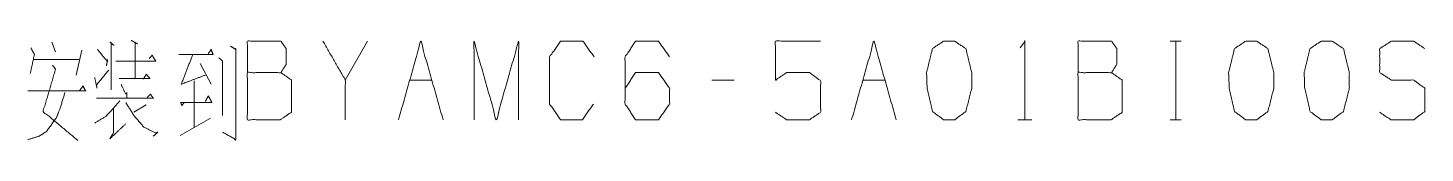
# Paper-space layout 'SHT2' of a CAD drawing. Header units: millimetres. Extents: x 0 to 420, y 0 to 297.
# Drawn here: x 315 to 357.12, y 79.66 to 82.73 of the extents above; entities that cross this region are included whole.
import ezdxf

# ---------------------------------------------------------------- set-up
doc = ezdxf.new("R2010")
doc.units = ezdxf.units.MM
doc.layers.add('101', color=7, linetype='Continuous', true_color=0xffffff)

psp = doc.layouts.new('SHT2')

# ---------------------------------------------------------------- linework, layer by layer
at = {"layer": '101', "color": 72, "linetype": 'Continuous', "lineweight": 18}
for p, q in [((315.726, 82.661), (315.832, 82.361)), ((325.238, 82.686), (324.567, 81.511)), ((349.431, 82.686), (349.767, 82.686)), ((349.608, 82.686), (349.608, 80.311)), ((315.16, 82.136), (316.539, 82.136)), ((316.627, 82.411), (316.451, 81.661)), ((320.191, 82.011), (320.526, 81.386)), ((320.014, 81.486), (320.014, 80.086)), ((326.507, 81.511), (327.179, 81.511)), ((336.285, 81.511), (335.613, 81.511)), ((340.166, 81.511), (340.838, 81.511)), ((318.568, 80.761), (318.197, 80.536)), ((319.59, 79.836), (320.509, 80.361)), ((344.843, 80.311), (345.267, 80.311)), ((349.431, 80.311), (349.767, 80.311))]:
    psp.add_line(p, q, dxfattribs=at)
for points, knots in [([(317.472, 82.661), (317.596, 82.561), (317.508, 82.636), (317.508, 81.211)], [0, 0, 0.093582, 0.161771, 1, 1]), ([(318.109, 82.711), (318.303, 82.611), (318.232, 82.636), (318.232, 81.561), (317.755, 81.561), (318.674, 81.561), (318.568, 81.686), (318.48, 81.536)], [0, 0, 0.07046, 0.094626, 0.44107, 0.594865, 0.891065, 0.943895, 1, 1]), ([(321.619, 81.736), (321.619, 82.686), (322.626, 82.686), (322.785, 82.461), (322.785, 81.986), (322.626, 81.736), (321.619, 81.736), (321.619, 80.311), (322.608, 80.311), (322.944, 80.536), (322.944, 81.511), (322.626, 81.736)], [0, 0, 0.115917, 0.238846, 0.272468, 0.330427, 0.366584, 0.489512, 0.663388, 0.78416, 0.833484, 0.952452, 1, 1]), ([(324.567, 80.311), (324.567, 81.511), (323.895, 82.686)], [0, 0, 0.469959, 1, 1]), ([(328.448, 80.311), (328.448, 82.686), (329.12, 80.311), (329.791, 82.686), (329.791, 80.311)], [0, 0, 0.245192, 0.5, 0.754808, 1, 1]), ([(332.05, 80.786), (331.714, 80.311), (331.06, 80.311), (330.725, 80.786), (330.725, 82.211), (331.06, 82.686), (331.732, 82.686), (332.068, 82.211)], [0, 0, 0.11457, 0.243368, 0.357935, 0.638584, 0.753151, 0.88543, 1, 1]), ([(333.001, 81.261), (333.319, 81.736), (334.009, 81.736), (334.344, 81.261), (334.344, 80.786), (334.009, 80.311), (333.319, 80.311), (333.001, 80.786), (333.001, 82.211), (333.319, 82.686), (334.009, 82.686), (334.344, 82.211)], [0, 0, 0.076963, 0.16976, 0.248073, 0.312018, 0.390332, 0.483129, 0.560092, 0.751927, 0.828889, 0.921687, 1, 1]), ([(337.536, 80.536), (337.872, 80.311), (338.562, 80.311), (338.897, 80.536), (338.897, 81.486), (338.562, 81.736), (337.872, 81.736), (337.536, 81.511), (337.536, 82.686), (338.897, 82.686)], [0, 0, 0.062229, 0.168345, 0.230571, 0.376816, 0.441264, 0.547379, 0.609609, 0.79049, 1, 1]), ([(339.83, 80.311), (340.502, 82.686), (341.174, 80.311)], [0, 0, 0.499999, 1, 1]), ([(342.938, 80.311), (343.274, 80.561), (343.45, 81.261), (343.45, 81.736), (343.274, 82.461), (342.938, 82.686), (342.602, 82.686), (342.266, 82.461), (342.089, 81.736), (342.107, 81.261), (342.266, 80.561), (342.602, 80.311), (342.938, 80.311)], [0, 0, 0.067527, 0.183973, 0.260585, 0.380944, 0.446144, 0.500307, 0.565506, 0.685865, 0.76253, 0.87831, 0.945837, 1, 1]), ([(344.914, 82.486), (345.055, 82.686), (345.055, 80.311)], [0, 0, 0.093491, 1, 1]), ([(346.66, 81.736), (346.66, 82.686), (347.667, 82.686), (347.826, 82.461), (347.826, 81.986), (347.667, 81.736), (346.66, 81.736), (346.66, 80.311), (347.65, 80.311), (347.986, 80.536), (347.986, 81.511), (347.667, 81.736)], [0, 0, 0.115917, 0.238846, 0.272468, 0.330427, 0.366583, 0.489512, 0.663387, 0.784162, 0.833484, 0.952452, 1, 1]), ([(352.044, 80.311), (352.379, 80.561), (352.556, 81.261), (352.556, 81.736), (352.379, 82.461), (352.044, 82.686), (351.708, 82.686), (351.372, 82.461), (351.195, 81.736), (351.213, 81.261), (351.372, 80.561), (351.708, 80.311), (352.044, 80.311)], [0, 0, 0.067525, 0.183972, 0.260585, 0.380946, 0.446143, 0.500306, 0.565503, 0.685864, 0.76253, 0.878312, 0.945837, 1, 1]), ([(354.32, 80.311), (354.656, 80.561), (354.833, 81.261), (354.833, 81.736), (354.656, 82.461), (354.32, 82.686), (353.984, 82.686), (353.648, 82.461), (353.472, 81.736), (353.489, 81.261), (353.648, 80.561), (353.984, 80.311), (354.32, 80.311)], [0, 0, 0.067524, 0.183969, 0.260581, 0.380939, 0.446136, 0.500306, 0.565502, 0.685861, 0.762525, 0.878306, 0.94583, 1, 1]), ([(355.748, 80.536), (356.084, 80.311), (356.773, 80.311), (357.109, 80.561), (357.109, 81.261), (356.773, 81.511), (356.102, 81.511), (355.748, 81.736), (355.748, 82.461), (356.102, 82.686), (356.773, 82.686), (357.109, 82.461)], [0, 0, 0.068039, 0.184057, 0.254519, 0.372334, 0.442797, 0.555843, 0.62637, 0.748393, 0.81892, 0.931967, 1, 1]), ([(315.09, 82.486), (315.196, 82.286), (315.072, 81.711)], [0, 0, 0.277921, 1, 1]), ([(317.101, 82.436), (317.402, 82.061), (317.402, 82.136), (317.366, 81.936)], [0, 0, 0.633412, 0.732278, 1, 1]), ([(317.649, 82.086), (318.851, 82.086), (318.745, 82.261), (318.657, 82.161)], [0, 0, 0.780464, 0.913342, 1, 1]), ([(319.554, 82.286), (320.579, 82.286), (320.526, 82.436), (320.438, 82.311)], [0, 0, 0.766564, 0.885531, 1, 1]), ([(319.961, 82.261), (319.625, 81.386), (320.35, 81.661)], [0, 0, 0.547343, 1, 1]), ([(320.756, 82.186), (320.862, 82.086), (320.862, 80.436)], [0, 0, 0.081174, 1, 1]), ([(321.11, 82.536), (321.269, 82.436), (321.269, 79.711), (320.862, 79.936)], [0, 0, 0.055628, 0.862436, 1, 1]), ([(315.744, 81.961), (315.832, 81.836), (315.461, 80.561), (316.504, 79.686)], [0, 0, 0.053858, 0.521059, 1, 1]), ([(317.013, 81.586), (317.083, 81.261), (317.066, 81.361), (317.437, 81.811)], [0, 0, 0.326885, 0.426689, 1, 1]), ([(315.001, 81.186), (316.734, 81.186), (316.663, 81.336), (316.557, 81.186)], [0, 0, 0.832091, 0.91175, 1, 1]), ([(317.808, 81.386), (317.949, 81.086), (317.985, 81.136), (317.985, 80.986)], [0, 0, 0.610889, 0.723702, 1, 1]), ([(316.115, 81.136), (315.974, 80.661), (315.867, 80.386), (315.567, 79.961), (315.337, 79.811), (315.001, 79.711)], [0, 0, 0.256037, 0.40831, 0.677208, 0.81897, 1, 1]), ([(317.773, 80.886), (317.49, 80.561), (317.349, 80.411), (317.013, 80.211)], [0, 0, 0.419156, 0.619706, 1, 1]), ([(317.066, 80.961), (318.78, 80.961), (318.692, 81.086), (318.603, 80.986)], [0, 0, 0.856802, 0.933303, 1, 1]), ([(319.713, 80.836), (319.643, 80.736), (319.607, 80.836), (320.544, 80.836), (320.438, 81.036), (320.35, 80.861)], [0, 0, 0.077131, 0.143933, 0.733939, 0.876518, 1, 1]), ([(317.578, 80.636), (317.578, 79.911), (317.472, 79.736), (317.949, 80.186)], [0, 0, 0.457251, 0.586311, 1, 1]), ([(317.949, 80.836), (318.197, 80.436), (318.497, 80.086), (318.851, 79.911), (318.922, 79.936), (318.78, 79.811)], [0, 0, 0.295858, 0.586008, 0.834119, 0.881285, 1, 1])]:
    psp.add_open_spline(points, degree=1, knots=knots, dxfattribs=at)
psp.add_open_spline([(326.172, 80.311), (326.843, 82.686), (327.515, 80.311)], degree=1, dxfattribs=at)

doc.saveas('drawing.dxf')
